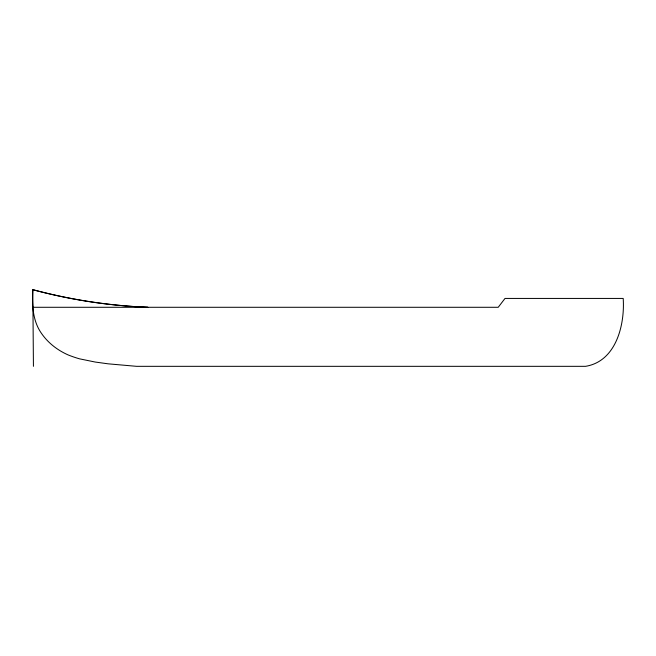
<?xml version="1.0" encoding="UTF-8"?>
<svg xmlns="http://www.w3.org/2000/svg" width="656" height="656" viewBox="0 0 656 656"><rect width="100%" height="100%" fill="white"/><g stroke="black" fill="none" stroke-linecap="round" stroke-linejoin="round"><path stroke-width="0.98" d="M32.8 307.287L498.224 307.287L505.013 298.431L623.2 298.431C624.963 324.777 616.132 361.39 585.562 366.327L136.546 366.327L108.142 363.826L95.218 362.046L79.532 358.832A114.956 114.956 0 0 1 68.216 354.962C57.794 350.378 48.437 343.268 41.853 333.92C32.57 321.202 31.914 304.802 32.8 289.673A534.87 534.87 0 0 0 147.313 307.279L147.895 307.287L147.313 307.27C108.634 305.762 70.151 299.817 32.8 289.673L33.431 366.327"/></g></svg>
